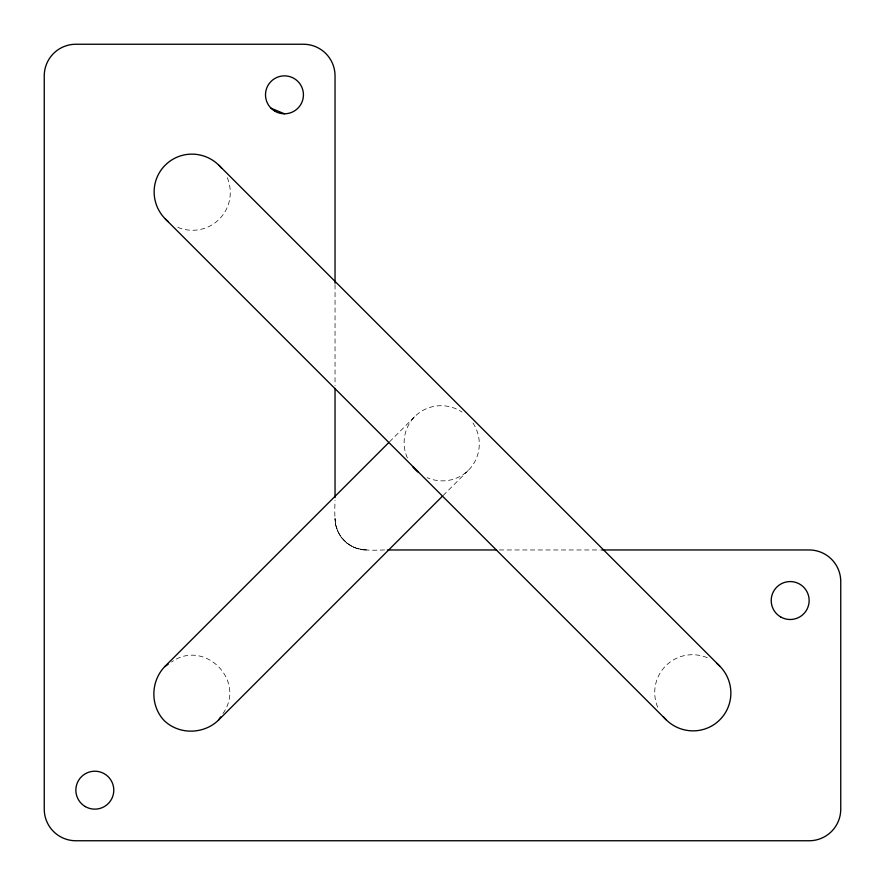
<?xml version="1.0" encoding="UTF-8"?>
<svg xmlns="http://www.w3.org/2000/svg" width="885" height="885" viewBox="0 0 885 885"><rect width="100%" height="100%" fill="white"/><g stroke="black" fill="none" stroke-linecap="round" stroke-linejoin="round"><path stroke-width="0.66" stroke-dasharray="4.42 3.32" d="M222.987 713.465C246.539 680.653 204.346 638.461 171.535 662.013M389.488 441.869L414.888 416.47M443.131 495.512L468.53 470.112M384.621 549.961C370.981 550.348 354.564 551.676 344.298 540.702C333.324 530.436 334.652 514.019 335.039 500.379M499.394 549.961L600.34 549.961M335.039 284.66L335.039 385.606M227.301 177.719A38.398 38.398 0 0 1 230.277 192.266A37.745 37.745 0 0 1 192.255 230.277A38.398 38.398 0 0 1 175.274 226.173M707.281 657.699A38.398 38.398 0 0 0 692.734 654.723A37.745 37.745 0 0 0 654.723 692.745A38.398 38.398 0 0 0 658.827 709.726M472.966 422.997A37.933 37.236 45 0 1 470.676 467.767A37.933 37.236 45 0 1 427.101 477.646M407.354 457.899A37.933 37.236 45 0 1 417.233 414.324A37.933 37.236 45 0 1 462.003 412.034M366.644 549.961C349.553 549.994 335.006 535.447 335.039 518.356A31.606 31.606 0 0 0 366.644 549.961"/><path stroke-width="1.33" d="M388.515 442.854L164.798 666.571C150.55 681.306 150.052 705.788 164.3 720.7C179.213 734.948 203.694 734.45 218.429 720.202L442.146 496.485M218.429 720.202L220.708 716.839M164.798 666.571L168.161 664.292M387.387 549.961L496.629 549.961M601.723 549.961L809.144 549.961A31.606 31.606 0 0 1 840.75 581.567L840.75 809.144A31.606 31.606 0 0 1 809.144 840.75L75.856 840.75A31.606 31.606 0 0 1 44.25 809.144L44.25 75.856A31.606 31.606 0 0 1 75.856 44.25L303.433 44.25A31.606 31.606 0 0 1 335.039 75.856L335.039 283.277M271.053 108.236L284.461 113.789M719.616 665.962L219.037 165.384M665.985 719.616L165.384 219.015M335.039 388.371L335.039 497.613M221.737 168.393A38.398 38.398 0 0 0 192.156 154.134A37.745 37.745 0 0 0 154.134 192.133A38.398 38.398 0 0 0 168.382 221.715M716.607 663.263A38.398 38.398 0 0 1 730.866 692.844A37.745 37.745 0 0 1 692.866 730.866A38.398 38.398 0 0 1 663.285 716.618M418.24 472.214A37.933 37.236 45 0 1 412.786 466.76M274.981 111.245A18.961 18.961 0 0 0 303.433 94.817A18.961 18.961 0 0 0 274.981 78.4A18.961 18.961 0 0 0 274.981 111.245M85.336 806.6A18.961 18.961 0 0 0 113.789 790.183A18.961 18.961 0 0 0 85.336 773.755A18.961 18.961 0 0 0 85.336 806.6M780.692 616.956A18.961 18.961 0 0 0 809.144 600.539A18.961 18.961 0 0 0 780.692 584.111A18.961 18.961 0 0 0 780.692 616.956"/></g></svg>
